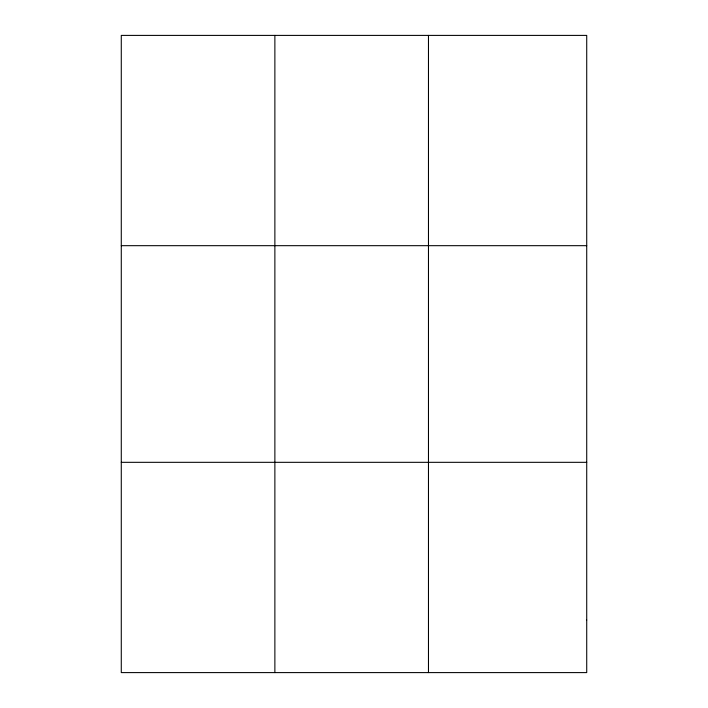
<?xml version="1.0" encoding="UTF-8"?>
<svg xmlns="http://www.w3.org/2000/svg" width="708" height="708" viewBox="0 0 708 708"><rect width="100%" height="100%" fill="white"/><g stroke="black" fill="none" stroke-linecap="round" stroke-linejoin="round"><path stroke-width="1.06" d="M274.872 672.6L274.872 35.4M428.473 672.6L428.473 35.4M121.28 245.676L586.72 245.676M121.28 462.324L586.72 462.324M586.72 620.031L586.72 672.6L121.28 672.6L121.28 35.4L586.72 35.4L586.72 620.031"/></g></svg>
